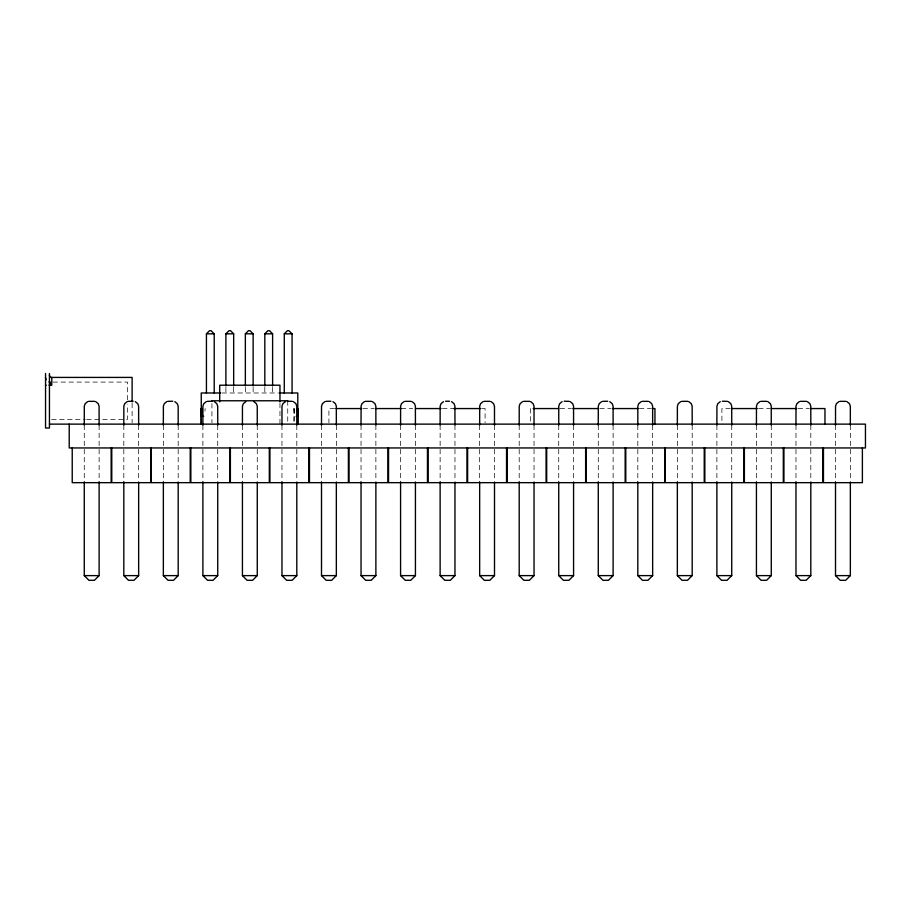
<?xml version="1.0" encoding="UTF-8"?>
<svg xmlns="http://www.w3.org/2000/svg" width="911" height="911" viewBox="0 0 911 911"><rect width="100%" height="100%" fill="white"/><g stroke="black" fill="none" stroke-linecap="round" stroke-linejoin="round"><path stroke-width="0.68" stroke-dasharray="4.55 3.42" d="M204.964 411.157L205.134 408.561M294.583 408.561L294.002 422.829L293.889 408.561L294.982 408.561M53.032 382.085L127.449 382.085L127.449 403.015M222.045 392.983L278.39 392.983M334.599 408.561L328.917 408.561L328.917 422.715M362.988 408.561L374.353 408.561M401.318 408.561L412.683 408.561M442.495 408.561L453.849 408.561M482.238 408.561L485.085 408.561L485.085 422.715M560.117 408.561L571.436 408.561M599.745 408.561L611.065 408.561M639.374 408.561L650.705 408.561M730.371 408.561L721.899 408.561L721.899 422.715M758.612 408.561L769.909 408.561M798.138 408.561L809.435 408.561M51.62 419.459L85.327 419.459M86.727 419.459L127.449 419.459L127.449 404.382M293.889 408.561L294.583 416.338M850.35 425.186L850.35 446.527M850.35 449.339L850.35 480.575M835.512 425.186L835.512 446.527M835.512 449.339L835.512 482.671M810.813 425.186L810.813 446.527M810.813 449.339L810.813 480.575M795.975 425.186L795.975 446.527M795.975 449.339L795.975 482.671M771.275 425.186L771.275 446.527M771.275 449.339L771.275 480.575M756.437 425.186L756.437 446.527M756.437 449.339L756.437 482.671M731.738 425.186L731.738 446.527M731.738 449.339L731.738 480.575M716.889 425.186L716.889 446.527M716.889 449.339L716.889 482.671M692.189 425.186L692.189 446.527M692.189 449.339L692.189 480.575M677.351 425.186L677.351 446.527M677.351 449.339L677.351 482.671M652.652 425.186L652.652 446.527M652.652 449.339L652.652 480.575M637.814 425.186L637.814 446.527M637.814 449.339L637.814 482.671M613.114 425.186L613.114 446.527M613.114 449.339L613.114 480.575M598.276 425.186L598.276 446.527M598.276 449.339L598.276 482.671M573.577 425.186L573.577 446.527M573.577 449.339L573.577 480.575M558.739 425.186L558.739 446.527M558.739 449.339L558.739 482.671M534.04 425.186L534.04 446.527M534.04 449.339L534.04 480.575M530.396 408.561L530.396 422.715M519.202 425.186L519.202 446.527M519.202 449.339L519.202 482.671M494.502 425.186L494.502 446.527M494.502 449.339L494.502 480.575M479.664 425.186L479.664 446.527M479.664 449.339L479.664 482.671M454.965 425.186L454.965 446.527M454.965 449.339L454.965 480.575M440.127 425.186L440.127 446.527M440.127 449.339L440.127 482.671M415.427 425.186L415.427 446.527M415.427 449.339L415.427 480.575M400.578 425.186L400.578 446.527M400.578 449.339L400.578 482.671M375.879 425.186L375.879 446.527M375.879 449.339L375.879 480.575M361.041 425.186L361.041 446.527M361.041 449.339L361.041 482.671M336.341 425.186L336.341 446.527M336.341 449.339L336.341 480.575M321.503 425.186L321.503 446.527M321.503 449.339L321.503 482.671M296.804 425.186L296.804 446.527M296.804 449.339L296.804 480.575M287.739 400.772L287.739 422.75M281.966 425.186L281.966 446.527M281.966 449.339L281.966 482.671M279.962 403.277L279.962 424.127M272.605 387.357L272.605 392.983M264.816 387.357L264.816 392.983M257.266 425.186L257.266 446.527M257.266 449.339L257.266 480.575M253.144 387.357L253.144 392.983M245.355 387.357L245.355 392.983M242.428 425.186L242.428 446.527M242.428 449.339L242.428 482.671M233.671 387.357L233.671 392.983M225.894 387.357L225.894 392.983M217.729 425.186L217.729 446.527M217.729 449.339L217.729 480.575M211.933 403.516L211.933 422.75M202.891 425.186L202.891 446.527M202.891 449.339L202.891 482.671M178.192 425.186L178.192 446.527M178.192 449.339L178.192 480.575M163.354 425.186L163.354 446.527M163.354 449.339L163.354 482.671M138.654 425.186L138.654 446.527M138.654 449.339L138.654 480.575M132.118 403.277L132.118 422.738M123.816 425.186L123.816 446.527M123.816 449.339L123.816 482.671M99.117 425.186L99.117 446.527M99.117 449.339L99.117 482.671M84.267 425.186L84.267 446.527M84.267 449.339L84.267 482.671"/><path stroke-width="1.37" d="M206.433 392.983L206.433 333.825L209.541 330.704L211.101 330.704L214.21 333.825L214.21 392.983M225.894 385.945L225.894 333.825L229.003 330.704L230.563 330.704L233.671 333.825L233.671 385.945M245.355 385.945L245.355 333.825L248.464 330.704L250.024 330.704L253.144 333.825L253.144 385.945M264.816 385.945L264.816 333.825L267.925 330.704L269.485 330.704L272.605 333.825L272.605 385.945M284.278 392.983L284.278 333.825L287.398 330.704L288.946 330.704L292.067 333.825L292.067 392.983M99.117 481.999L99.117 575.615L94.437 580.296L88.948 580.296L84.267 575.615L84.267 481.999M138.654 481.999L138.654 575.615L133.985 580.296L128.485 580.296L123.816 575.615L123.816 481.999M178.192 481.999L178.192 575.615L173.523 580.296L168.023 580.296L163.354 575.615L163.354 481.999M217.729 481.999L217.729 575.615L213.06 580.296L207.56 580.296L202.891 575.615L202.891 481.999M257.266 481.999L257.266 575.615L252.598 580.296L247.097 580.296L242.428 575.615L242.428 481.999M296.804 481.999L296.804 575.615L292.135 580.296L286.635 580.296L281.966 575.615L281.966 481.999M336.341 481.999L336.341 575.615L331.672 580.296L326.172 580.296L321.503 575.615L321.503 481.999M375.879 481.999L375.879 575.615L371.21 580.296L365.71 580.296L361.041 575.615L361.041 481.999M415.427 481.999L415.427 575.615L410.747 580.296L405.258 580.296L400.578 575.615L400.578 481.999M454.965 481.999L454.965 575.615L450.296 580.296L444.796 580.296L440.127 575.615L440.127 481.999M494.502 481.999L494.502 575.615L489.833 580.296L484.333 580.296L479.664 575.615L479.664 481.999M534.04 481.999L534.04 575.615L529.371 580.296L523.871 580.296L519.202 575.615L519.202 481.999M573.577 481.999L573.577 575.615L568.908 580.296L563.408 580.296L558.739 575.615L558.739 481.999M613.114 481.999L613.114 575.615L608.446 580.296L602.945 580.296L598.276 575.615L598.276 481.999M652.652 481.999L652.652 575.615L647.983 580.296L642.483 580.296L637.814 575.615L637.814 481.999M692.189 481.999L692.189 575.615L687.52 580.296L682.02 580.296L677.351 575.615L677.351 481.999M731.738 481.999L731.738 575.615L727.058 580.296L721.569 580.296L716.889 575.615L716.889 481.999M771.275 481.999L771.275 575.615L766.606 580.296L761.106 580.296L756.437 575.615L756.437 481.999M810.813 481.999L810.813 575.615L806.144 580.296L800.644 580.296L795.975 575.615L795.975 481.999M850.35 481.999L850.35 575.615L845.681 580.296L840.181 580.296L835.512 575.615L835.512 481.999M87.638 401.66L85.19 403.664L84.302 406.158L84.267 425.186M127.176 401.66L124.727 403.664L123.839 406.158L123.816 425.186M166.713 401.66L164.265 403.664L163.376 406.158L163.354 425.186M206.25 401.66L203.802 403.664L202.914 406.158L202.891 425.186M245.788 401.66L243.351 403.664L242.451 406.158L242.428 425.186M285.325 401.66L282.888 403.664L281.989 406.158L281.966 425.186M324.874 401.66L322.426 403.664L321.526 406.158L321.503 425.186M364.411 401.66L361.963 403.664L361.075 406.158L361.041 425.186M403.949 401.66L401.5 403.664L400.612 406.158L400.578 425.186M443.486 401.66L441.038 403.664L440.15 406.158L440.127 425.186M483.024 401.66L480.575 403.664L479.687 406.158L479.664 425.186M522.561 401.66L520.113 403.664L519.224 406.158L519.202 425.186M562.098 401.66L559.661 403.664L558.762 406.158L558.739 425.186M601.636 401.66L599.199 403.664L598.299 406.158L598.276 425.186M641.185 401.66L638.736 403.664L637.837 406.158L637.814 425.186M680.722 401.66L678.274 403.664L677.385 406.158L677.351 425.186M720.259 401.66L717.811 403.664L716.923 406.158L716.889 425.186M759.797 401.66L757.348 403.664L756.46 406.158L756.437 425.186M799.334 401.66L796.886 403.664L795.998 406.158L795.975 425.186M838.872 401.66L836.423 403.664L835.535 406.158L835.512 425.186M88.663 401.341L94.721 401.341M128.2 401.341L133.2 401.239M167.738 401.341L172.737 401.239M207.275 401.341L212.274 401.239M325.887 401.341L330.898 401.239M365.425 401.341L371.494 401.341M404.974 401.341L411.032 401.341M484.048 401.341L490.118 401.341M523.586 401.341L529.655 401.341M602.661 401.341L607.671 401.239M642.198 401.341L648.268 401.341M681.735 401.341L687.805 401.341M760.822 401.341L766.891 401.341M800.359 401.341L806.429 401.341M839.896 401.341L845.966 401.341M206.433 333.825L214.21 333.825M225.894 333.825L233.671 333.825M245.355 333.825L253.144 333.825M264.816 333.825L272.605 333.825M284.278 333.825L292.067 333.825M49.445 375.081A2.334 2.334 0 0 0 51.779 377.416L132.118 377.416L132.118 401.888M45.55 385.205L46.176 385.205M49.012 385.205L51.779 385.205L51.779 377.416M220.633 392.983L201.251 392.983L201.251 424.127L201.331 408.561L202.174 408.561L202.174 416.338M279.802 392.983L297.783 392.983L297.783 424.127L297.692 408.561M211.933 400.772L287.739 400.772M287.421 401.239L292.42 401.341M445.57 401.239L449.51 401.239M564.182 401.239L569.193 401.341M722.343 401.239L727.342 401.341M297.567 408.561L297.692 416.338L296.189 416.338M336.022 408.561L361.576 408.561M375.765 408.561L401.318 408.561M415.518 408.561L441.072 408.561M453.849 408.561L480.826 408.561M533.22 408.561L558.694 408.561M572.848 408.561L598.333 408.561M612.488 408.561L637.962 408.561M652.117 408.561L654.952 408.561L654.952 424.127M731.784 408.561L757.2 408.561M771.31 408.561L796.726 408.561M810.847 408.561L824.967 408.561L824.967 424.127M203.665 416.338L201.331 416.338L201.251 408.561M49.445 424.127L865.45 424.127L865.45 447.95L69.213 447.95L69.213 424.127M84.267 575.615L99.117 575.615M123.816 575.615L138.654 575.615M163.354 575.615L178.192 575.615M202.891 575.615L217.729 575.615M242.428 575.615L257.266 575.615M281.966 575.615L296.804 575.615M321.503 575.615L336.341 575.615M361.041 575.615L375.879 575.615M400.578 575.615L415.427 575.615M440.127 575.615L454.965 575.615M479.664 575.615L494.502 575.615M519.202 575.615L534.04 575.615M558.739 575.615L573.577 575.615M598.276 575.615L613.114 575.615M637.814 575.615L652.652 575.615M677.351 575.615L692.189 575.615M716.889 575.615L731.738 575.615M756.437 575.615L771.275 575.615M795.975 575.615L810.813 575.615M835.512 575.615L850.35 575.615M846.991 401.66L849.428 403.664L850.327 406.158L850.35 425.186M807.442 401.66L809.89 403.664L810.79 406.158L810.813 425.186M767.905 401.66L770.353 403.664L771.241 406.158L771.275 425.186M728.367 401.66L730.816 403.664L731.704 406.158L731.738 425.186M688.83 401.66L691.278 403.664L692.166 406.158L692.189 425.186M649.292 401.66L651.741 403.664L652.629 406.158L652.652 425.186M609.755 401.66L612.203 403.664L613.092 406.158L613.114 425.186M570.218 401.66L572.655 403.664L573.554 406.158L573.577 425.186M530.68 401.66L533.117 403.664L534.017 406.158L534.04 425.186M491.131 401.66L493.58 403.664L494.479 406.158L494.502 425.186M451.594 401.66L454.042 403.664L454.931 406.158L454.965 425.186M412.057 401.66L414.505 403.664L415.393 406.158L415.427 425.186M372.519 401.66L374.968 403.664L375.856 406.158L375.879 425.186M332.982 401.66L335.43 403.664L336.318 406.158L336.341 425.186M293.444 401.66L295.893 403.664L296.781 406.158L296.804 425.186M253.907 401.66L256.344 403.664L257.244 406.158L257.266 425.186M214.37 401.66L216.807 403.664L217.706 406.158L217.729 425.186M174.821 401.66L177.269 403.664L178.169 406.158L178.192 425.186M135.283 401.66L137.732 403.664L138.62 406.158L138.654 425.186M95.746 401.66L98.194 403.664L99.083 406.158L99.117 425.186M862.387 447.95L862.387 482.671L823.464 482.671L823.464 447.95M822.849 447.95L822.849 482.671L783.927 482.671L783.927 447.95M783.312 447.95L783.312 482.671L744.389 482.671L744.389 447.95M743.775 447.95L743.775 482.671L704.852 482.671L704.852 447.95M704.237 447.95L704.237 482.671L665.315 482.671L665.315 447.95M664.7 447.95L664.7 482.671L625.777 482.671L625.777 447.95M625.162 447.95L625.162 482.671L586.24 482.671L586.24 447.95M585.625 447.95L585.625 482.671L546.691 482.671L546.691 447.95M546.076 447.95L546.076 482.671L507.154 482.671L507.154 447.95M506.539 447.95L506.539 482.671L467.616 482.671L467.616 447.95M467.001 447.95L467.001 482.671L428.079 482.671L428.079 447.95M427.464 447.95L427.464 482.671L388.541 482.671L388.541 447.95M387.927 447.95L387.927 482.671L349.004 482.671L349.004 447.95M348.389 447.95L348.389 482.671L309.467 482.671L309.467 447.95M308.852 447.95L308.852 482.671L269.929 482.671L269.929 447.95M279.962 401.888L279.962 385.205L219.71 385.205L219.71 401.888M269.314 447.95L269.314 482.671L230.381 482.671L230.381 447.95M229.766 447.95L229.766 482.671L190.843 482.671L190.843 447.95M190.228 447.95L190.228 482.671L151.306 482.671L151.306 447.95M150.691 447.95L150.691 482.671L111.768 482.671L111.768 447.95M111.153 447.95L111.153 482.671L72.231 482.671L72.231 447.95M50.219 385.205L50.219 382.085A4.669 4.669 0 0 1 49.012 381.925M49.445 373.521L49.445 428.022L45.55 428.022L45.55 373.521M46.176 379.75A4.669 4.669 0 0 1 45.55 377.416"/></g></svg>
